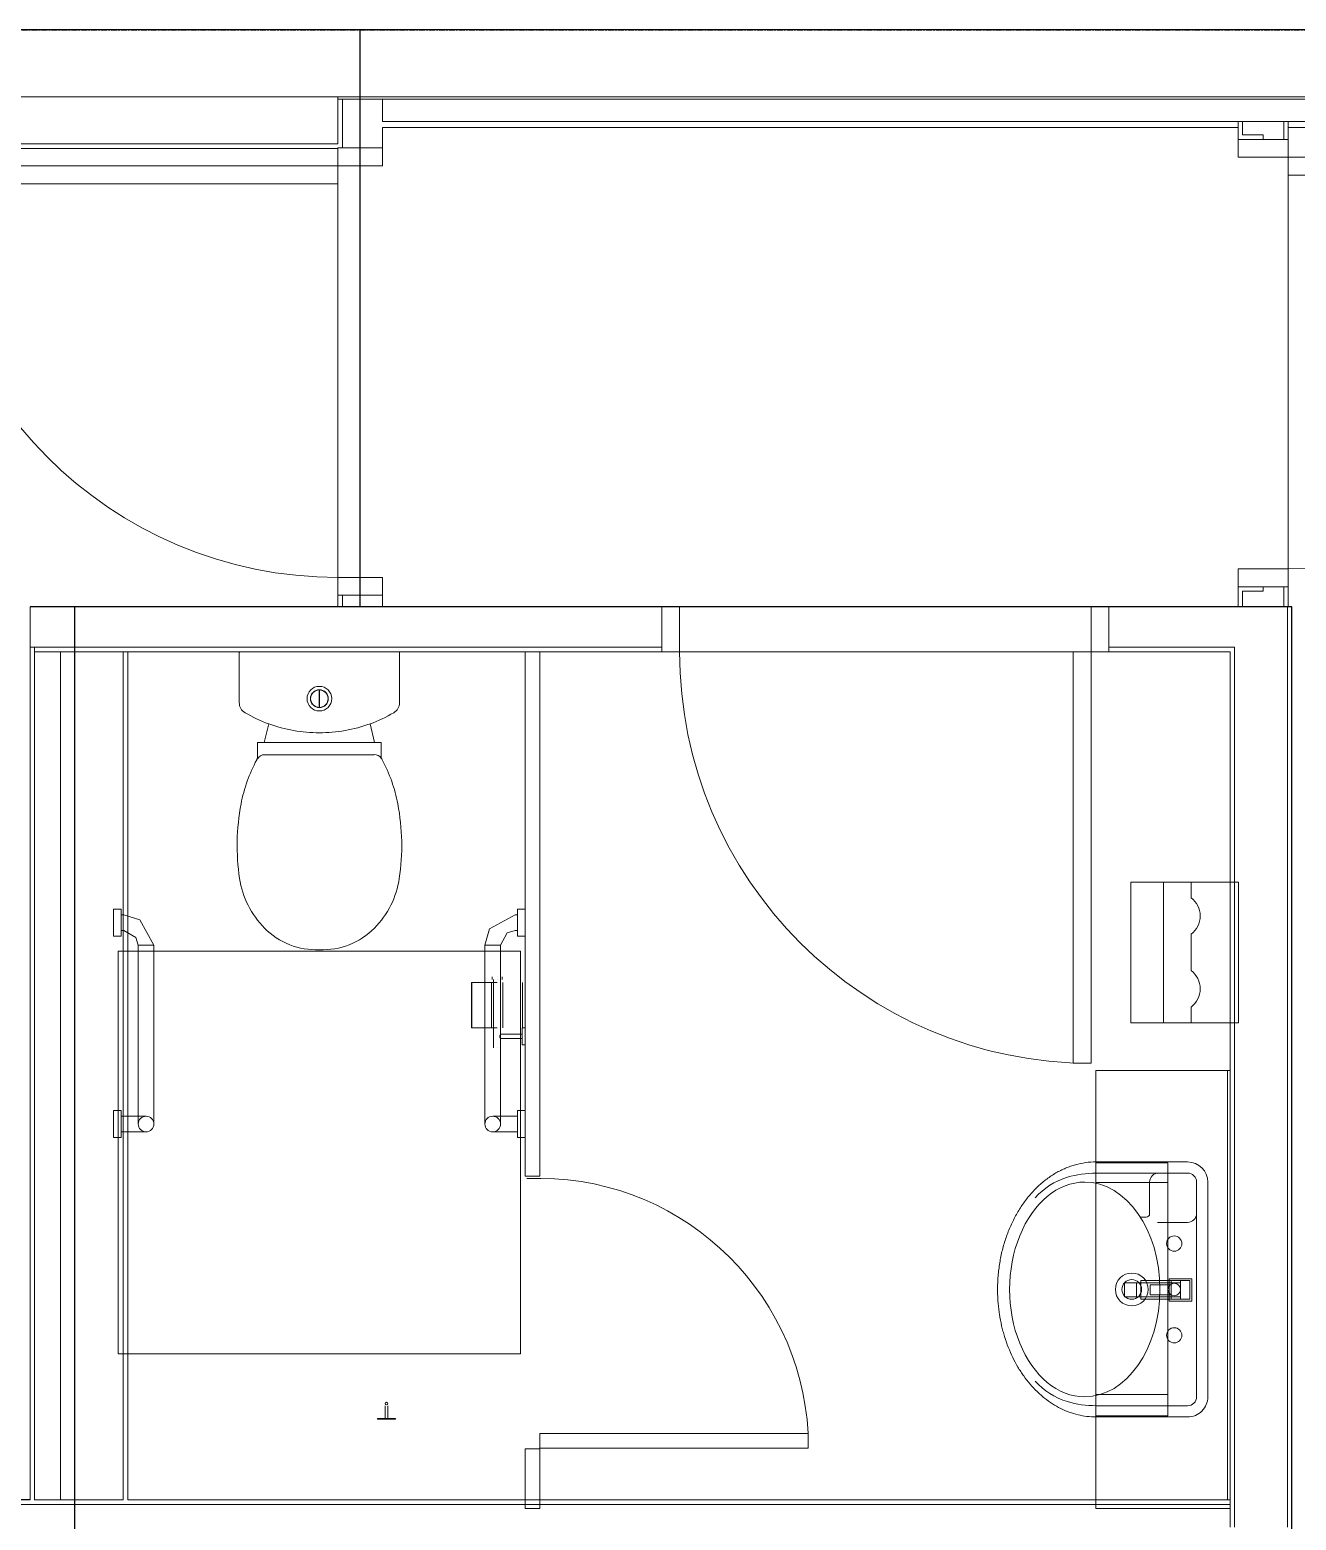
# Model space of a CAD drawing. Header units: millimetres. Extents: x -637480 to 299894, y -125373 to 39000.
# Drawn here: x 114161 to 116993, y 2479 to 5810 of the extents above; entities that cross this region are included whole.
import ezdxf

# ---------------------------------------------------------------- set-up
doc = ezdxf.new("R2010")
doc.units = ezdxf.units.MM
doc.linetypes.add('Xref building Toll$0$_SBA Dash - Tight', pattern=[1.6, 1, -0.6])
doc.linetypes.add('Xref building Toll$0$Grid Line', pattern=[22.225, 12.7, -3.175, 3.175, -3.175])
for name, color, linetype, lineweight in [('AM_BOR', 4, 'Continuous', 25), ('Xref building Toll$0$A-DOOR', 31, 'Continuous', 9), ('Xref building Toll$0$A-DOOR-HDLN', 31, 'Continuous', 9), ('Xref building Toll$0$A-FLOR', 192, 'Continuous', 25), ('Xref building Toll$0$A-GENM', 13, 'Continuous', 9), ('Xref building Toll$0$A-WALL', 113, 'Continuous', 9), ('Xref building Toll$0$A-WALL-PATT', 111, 'Continuous', 9), ('Xref building Toll$0$E-ELEC-EQPM', 71, 'Continuous', 9), ('Xref building Toll$0$P-SANR-FIXT', 6, 'Continuous', 9), ('Xref building Toll$0$Q-SPCQ', 91, 'Continuous', 9), ('Xref building Toll$0$Q-SPCQ-HDLN', 91, 'Continuous', 9)]:
    doc.layers.add(name, color=color, linetype=linetype, lineweight=lineweight)
doc.layers.add('Xref building Toll$0$S-GRID', color=8, linetype='Continuous')

# ---------------------------------------------------------------- blocks, each defined once
blk = doc.blocks.new('Xref building Toll$0$Toll Grids')
at = {"layer": 'Xref building Toll$0$S-GRID', "linetype": 'Xref building Toll$0$Grid Line'}
blk.add_line((107519.9, 5810), (124871.1, 5810), dxfattribs=at)
blk = doc.blocks.new('Xref building Toll$0$_SBA table 1Basin  - Standard-983734-MASTER GROUND FLOOR')
at = {"layer": 'Xref building Toll$0$A-GENM'}
for p, q in [((945.5, 236), (-33.5, 236)), ((-33.5, 236), (-33.5, -64)), ((-33.5, -64), (-33.5, 236)), ((-33.5, 236), (945.5, 236)), ((-33.5, 236), (-33.5, 236)), ((945.5, -64), (945.5, 236)), ((945.5, 236), (945.5, -64)), ((945.5, 236), (945.5, 236)), ((477.9, 146), (435.9, 146)), ((435.9, 146), (435.9, 36)), ((477.9, 36), (477.9, 146)), ((441.4, -0.5), (441.4, 125)), ((441.4, 125), (441.4, 125)), ((441.4, 125), (441.4, 26.8)), ((441.4, 125), (472.4, 125)), ((441.4, 125), (472.4, 125)), ((472.4, 26.8), (472.4, 125)), ((472.4, 125), (472.4, 125)), ((472.4, 125), (472.4, -0.5)), ((173.3, -64), (173.3, 96.8)), ((173.3, 96.8), (738.6, 96.8)), ((173.3, 96.8), (216.8, 96.8)), ((216.8, 96.8), (690.6, 96.8)), ((216.8, -64), (216.8, 96.8)), ((690.6, 96.8), (738.6, 96.8)), ((690.6, -64), (690.6, 96.8)), ((738.6, 96.8), (738.6, -64)), ((435.9, 36), (477.9, 36)), ((472.4, 36), (441.4, 36)), ((441.4, 36), (441.4, -0.5)), ((472.4, -0.5), (472.4, 36)), ((441.4, 26.8), (441.4, -0.5)), ((441.4, 26.8), (472.4, 26.8)), ((472.4, -0.5), (472.4, 26.8)), ((441.4, -0.5), (472.4, -0.5)), ((441.4, -0.5), (441.4, -0.5)), ((472.4, -0.5), (441.4, -0.5)), ((441.4, -0.5), (472.4, -0.5)), ((472.4, -0.5), (472.4, -0.5)), ((-33.5, -64), (173.3, -64)), ((945.5, -64), (-33.5, -64)), ((-33.5, -64), (-33.5, -64)), ((216.8, -64), (173.3, -64)), ((690.6, -64), (216.8, -64)), ((738.6, -64), (690.6, -64)), ((738.6, -64), (945.5, -64)), ((945.5, -64), (945.5, -64))]:
    blk.add_line(p, q, dxfattribs=at)
at = {"layer": 'Xref building Toll$0$P-SANR-FIXT'}
for p, q in [((696, 186), (216, 186)), ((171, 141), (171, -64)), ((196, 141), (196, -64)), ((696, 161), (216, 161)), ((306, 141), (306, 73.9)), ((481.9, 150), (431.9, 150)), ((431.9, 150), (431.9, 100)), ((431.9, 100), (431.9, 150)), ((431.9, 150), (481.9, 150)), ((431.9, 150), (431.9, 150)), ((435.9, 146), (435.9, 104)), ((477.9, 146), (435.9, 146)), ((435.9, 146), (435.9, 146)), ((435.9, 125), (435.9, 146)), ((435.9, 146), (477.9, 146)), ((477.9, 146), (435.9, 146)), ((435.9, 146), (435.9, 104)), ((435.9, 104), (435.9, 146)), ((435.9, 146), (477.9, 146)), ((435.9, 146), (435.9, 146)), ((477.9, 104), (477.9, 146)), ((477.9, 146), (477.9, 125)), ((477.9, 146), (477.9, 146)), ((477.9, 104), (477.9, 146)), ((477.9, 146), (477.9, 104)), ((477.9, 146), (477.9, 146)), ((481.9, 100), (481.9, 150)), ((481.9, 150), (481.9, 100)), ((481.9, 150), (481.9, 150)), ((716, 141), (716, -64)), ((741, -64), (741, 141)), ((431.9, 100), (481.9, 100)), ((481.9, 100), (431.9, 100)), ((431.9, 100), (431.9, 100)), ((435.9, 104), (435.9, 125)), ((477.9, 125), (435.9, 125)), ((435.9, 104), (477.9, 104)), ((477.9, 104), (435.9, 104)), ((435.9, 104), (435.9, 104)), ((435.9, 104), (477.9, 104)), ((477.9, 104), (435.9, 104)), ((435.9, 104), (435.9, 104)), ((445.9, 104), (435.9, 104)), ((435.9, 104), (435.9, 36)), ((435.9, 36), (435.9, 104)), ((435.9, 104), (445.9, 104)), ((435.9, 104), (435.9, 104)), ((445.9, 57), (445.9, 104)), ((445.9, 104), (445.9, 57)), ((445.9, 104), (445.9, 104)), ((477.9, 104), (467.9, 104)), ((467.9, 104), (467.9, 57)), ((467.9, 57), (467.9, 104)), ((467.9, 104), (477.9, 104)), ((467.9, 104), (467.9, 104)), ((477.9, 125), (477.9, 104)), ((477.9, 104), (477.9, 104)), ((477.9, 104), (477.9, 104)), ((477.9, 36), (477.9, 104)), ((477.9, 104), (477.9, 36)), ((477.9, 104), (477.9, 104)), ((481.9, 100), (481.9, 100)), ((216, 56), (286.7, 56)), ((294.5, 48.1), (294.5, 36)), ((435.9, 36), (477.9, 36)), ((477.9, 36), (435.9, 36)), ((435.9, 36), (435.9, 36)), ((467.9, 57), (445.9, 57)), ((445.9, 57), (467.9, 57)), ((445.9, 57), (445.9, 57)), ((467.9, 57), (467.9, 57)), ((477.9, 36), (477.9, 36))]:
    blk.add_line(p, q, dxfattribs=at)
for centre, radius in [((353.5, 111), 17), ((456, 111), 14), ((558.5, 111), 17), ((456, 16), 36.7), ((456, 16), 22)]:
    blk.add_circle(centre, radius, dxfattribs=at)
for centre, radius, start, end in [((216, 141), 45, 90, 180), ((696, 141), 45, 360, 90), ((216, 141), 20, 90, 180), ((286, 141), 20, 360, 90), ((696, 141), 20, 360, 90), ((216, 76), 20, 180, 270), ((286.7, 48.1), 7.85, 360, 90), ((419.3, -64), 223.3, 180, 196.6264), ((492.6, -64), 223.3, 343.3736, 0), ((354.2, -83.5), 155.4, 196.6264, 228.5071), ((557.7, -83.5), 155.4, 311.4929, 343.3736)]:
    blk.add_arc(centre, radius, start, end, dxfattribs=at)
for start_param, end_param in [(3.141593, 6.283185), (0, 3.141593)]:
    blk.add_ellipse((456, -89), major_axis=(-240, 0), ratio=0.7, start_param=start_param, end_param=end_param, dxfattribs=at)
blk.add_open_spline([(171, -64), (171, -71.8), (172, -87.2), (175.9, -106.1), (180.5, -120.9), (184.8, -132), (189.8, -142.9), (195.5, -153.6), (201.9, -163.9), (209, -174.1), (216.9, -183.9), (225.3, -193.4), (234.3, -202.5), (244.1, -211.3), (254.4, -219.7), (265.2, -227.6), (276.5, -235), (288.4, -242.1), (300.7, -248.6), (313.4, -254.6), (326.5, -260.1), (340, -265.1), (353.8, -269.5), (367.9, -273.4), (382.1, -276.6), (396.7, -279.3), (411.4, -281.4), (426.2, -282.9), (441, -283.8), (456, -284.1), (470.9, -283.8), (485.1, -283), (498.7, -281.6), (515.9, -279.3), (532.9, -276), (549.3, -272), (565.6, -267.3), (585.6, -260.3), (608.2, -250.4), (626.1, -240.7), (639.7, -232.3), (652.7, -223.4), (668, -211.4), (681.9, -198.4), (691.9, -187.5), (701.4, -176.2), (712, -161.4), (722.4, -143.1), (730.7, -123.8), (736.6, -104.2), (740.1, -84.4), (740.9, -70.8), (741, -64)], degree=3, knots=[0, 0, 0, 0, 0.033333, 0.066667, 0.083333, 0.1, 0.116667, 0.133333, 0.15, 0.166667, 0.183333, 0.2, 0.216667, 0.233333, 0.25, 0.266667, 0.283333, 0.3, 0.316667, 0.333333, 0.35, 0.366667, 0.383333, 0.4, 0.416667, 0.433333, 0.45, 0.466667, 0.483333, 0.5, 0.516667, 0.533333, 0.547917, 0.5625, 0.591667, 0.60625, 0.620833, 0.65, 0.679167, 0.708333, 0.722917, 0.7375, 0.766667, 0.795833, 0.810417, 0.825, 0.854167, 0.883333, 0.9125, 0.941667, 0.970833, 1, 1, 1, 1], dxfattribs=at)
blk = doc.blocks.new('Xref building Toll$0$HDR_Handryer 01 - Standard-978249-MASTER GROUND FLOOR')
at = {"layer": 'Xref building Toll$0$E-ELEC-EQPM'}
for p, q in [((123.6, 236), (-190.7, 236)), ((-190.7, 236), (-190.7, 129.8)), ((123.6, 129.8), (123.6, 236)), ((-155.7, 129.8), (-190.7, 129.8)), ((-190.7, 129.8), (-190.7, 68.1)), ((-190.7, 129.8), (-155.7, 129.8)), ((7.2, 129.8), (-74.2, 129.8)), ((-74.2, 129.8), (7.2, 129.8)), ((123.6, 129.8), (88.6, 129.8)), ((88.6, 129.8), (123.6, 129.8)), ((123.6, 68.1), (123.6, 129.8)), ((-190.7, 68.1), (-190.7, -5.2)), ((123.6, 68.1), (-190.7, 68.1)), ((-190.7, 68.1), (123.6, 68.1)), ((123.6, -5.2), (123.6, 68.1)), ((-190.7, -5.2), (123.6, -5.2))]:
    blk.add_line(p, q, dxfattribs=at)
for centre in [(-115, 99.4), (-115, 99.4), (47.9, 99.4), (47.9, 99.4)]:
    blk.add_arc(centre, 50.8, 36.7381, 143.2619, dxfattribs=at)
blk = doc.blocks.new('Xref building Toll$0$_SBA 1SWING SPDoor 01a - 920W x 2700H AD-2039354-MASTER GROUND FLOOR')
at = {"layer": 'Xref building Toll$0$A-DOOR'}
for p, q in [((-500, -56), (-500, 56)), ((-460, 56), (-500, 56)), ((-500, 56), (-500, 56)), ((-460, 56), (-500, 56)), ((-500, 56), (-500, -56)), ((-460, 56), (-460, 56)), ((-460, 56), (-460, -56)), ((-460, -56), (-460, 56)), ((460, 56), (500, 56)), ((460, -56), (460, 56)), ((460, 56), (460, 56)), ((500, 56), (460, 56)), ((460, 56), (460, -56)), ((500, 56), (500, -56)), ((500, 56), (500, 56)), ((500, -56), (500, 56)), ((-500, -56), (-500, -56)), ((-500, -56), (-460, -56)), ((-500, -56), (-460, -56)), ((-460, -56), (-460, -56)), ((420, -56), (420, -976)), ((460, -56), (420, -56)), ((460, -976), (460, -56)), ((500, -56), (460, -56)), ((460, -56), (460, -56)), ((460, -56), (500, -56)), ((500, -56), (500, -56)), ((460, -976), (420, -976))]:
    blk.add_line(p, q, dxfattribs=at)
blk.add_arc((460, -56), 920, 180, 270, dxfattribs=at)
at = {"layer": 'Xref building Toll$0$A-DOOR-HDLN'}
blk.add_line((-460, -56), (460, -56), dxfattribs=at)
blk = doc.blocks.new('Xref building Toll$0$_SBA 1SWING SPDoor 01a - 920W x 2700H AD-1991716-MASTER GROUND FLOOR')
at = {"layer": 'Xref building Toll$0$A-DOOR'}
for p, q in [((460, 970), (420, 970)), ((420, 50), (420, 970)), ((460, 970), (460, 50)), ((-500, 50), (-500, 50)), ((-500, 50), (-500, -50)), ((-500, 50), (-460, 50)), ((-500, 50), (-460, 50)), ((-500, -50), (-500, 50)), ((-460, -50), (-460, 50)), ((-460, 50), (-460, 50)), ((-460, 50), (-460, -50)), ((460, 50), (420, 50)), ((460, 50), (460, -50)), ((500, 50), (460, 50)), ((460, 50), (460, 50)), ((460, 50), (500, 50)), ((460, -50), (460, 50)), ((500, -50), (500, 50)), ((500, 50), (500, 50)), ((500, 50), (500, -50)), ((-460, -50), (-500, -50)), ((-500, -50), (-500, -50)), ((-460, -50), (-500, -50)), ((-460, -50), (-460, -50)), ((460, -50), (500, -50)), ((460, -50), (460, -50)), ((500, -50), (460, -50)), ((500, -50), (500, -50))]:
    blk.add_line(p, q, dxfattribs=at)
blk.add_arc((460, 50), 920, 90, 180, dxfattribs=at)
at = {"layer": 'Xref building Toll$0$A-DOOR-HDLN'}
blk.add_line((-460, 50), (460, 50), dxfattribs=at)
blk = doc.blocks.new('Xref building Toll$0$_SBA 1SWING SPDoor 01a - 920W x 2700H AD-2039326-MASTER GROUND FLOOR')
at = {"layer": 'Xref building Toll$0$A-DOOR'}
for p, q in [((-500, -50), (-500, 50)), ((-460, 50), (-500, 50)), ((-500, 50), (-500, 50)), ((-460, 50), (-500, 50)), ((-500, 50), (-500, -50)), ((-460, 50), (-460, 50)), ((-460, 50), (-460, -50)), ((-460, -50), (-460, 50)), ((460, 50), (500, 50)), ((460, -50), (460, 50)), ((460, 50), (460, 50)), ((500, 50), (460, 50)), ((460, 50), (460, -50)), ((500, 50), (500, -50)), ((500, 50), (500, 50)), ((500, -50), (500, 50)), ((-500, -50), (-500, -50)), ((-500, -50), (-460, -50)), ((-500, -50), (-460, -50)), ((-460, -50), (-460, -50)), ((420, -50), (420, -970)), ((460, -50), (420, -50)), ((460, -970), (460, -50)), ((500, -50), (460, -50)), ((460, -50), (460, -50)), ((460, -50), (500, -50)), ((500, -50), (500, -50)), ((460, -970), (420, -970))]:
    blk.add_line(p, q, dxfattribs=at)
blk.add_arc((460, -50), 920, 180, 270, dxfattribs=at)
at = {"layer": 'Xref building Toll$0$A-DOOR-HDLN'}
blk.add_line((-460, -50), (460, -50), dxfattribs=at)
blk = doc.blocks.new('Xref building Toll$0$TPT - Toilet Partition 02 - Standard-1057114-MASTER GROUND FLOOR')
at = {"layer": 'Xref building Toll$0$A-GENM'}
for p, q in [((66.5, -236), (-66.5, -236)), ((-66.5, -236), (-66.5, -269)), ((-66.5, -236), (-66.5, -236)), ((66.5, -269), (66.5, -236)), ((66.5, -236), (66.5, -236)), ((1848.5, -236), (676.5, -236)), ((676.5, -236), (676.5, -269)), ((676.5, -236), (676.5, -236)), ((1848.5, -269), (1848.5, -236)), ((1848.5, -236), (1848.5, -236)), ((-66.5, -269), (66.5, -269)), ((-66.5, -269), (-66.5, -269)), ((66.5, -269), (66.5, -269)), ((676.5, -269), (1848.5, -269)), ((676.5, -269), (676.5, -269)), ((1848.5, -269), (1848.5, -269))]:
    blk.add_line(p, q, dxfattribs=at)
blk = doc.blocks.new('Xref building Toll$0$Doors - Doors-744022-MASTER GROUND FLOOR')
at = {"layer": 'Xref building Toll$0$Q-SPCQ'}
for p, q in [((1.9, 1468.9), (34.9, 1468.9)), ((1.9, 868.8), (1.9, 1468.9)), ((34.9, 1468.9), (34.9, 868.8)), ((34.9, 868.8), (1.9, 868.8))]:
    blk.add_line(p, q, dxfattribs=at)
at = {"layer": 'Xref building Toll$0$Q-SPCQ-HDLN'}
blk.add_arc((2.4, 1470.4), 602.4, 273.096, 2.588, dxfattribs=at)
blk = doc.blocks.new('Xref building Toll$0$AS2890 - Ambulant Cubicle1 - Standard 2-998158-MASTER GROUND FLOOR')
at = {"layer": 'Xref building Toll$0$A-GENM'}
for p, q in [((-16.7, -339.7), (-33.5, -339.7)), ((-33.5, -399.7), (-33.5, -339.7)), ((-33.5, -339.7), (-33.5, -399.7)), ((-16.7, -399.7), (-16.7, -339.7)), ((-16.7, -339.7), (-16.7, -399.7)), ((-11, -352.5), (-16.7, -352.5)), ((-16.7, -387.5), (-16.7, -352.5)), ((-16.7, -352.5), (-16.7, -387.5)), ((869.6, -352.5), (864, -352.5)), ((886.5, -339.7), (869.6, -339.7)), ((869.6, -399.7), (869.6, -339.7)), ((869.6, -339.7), (869.6, -399.7)), ((869.6, -387.5), (869.6, -352.5)), ((869.6, -352.5), (869.6, -387.5)), ((886.5, -399.7), (886.5, -339.7)), ((886.5, -339.7), (886.5, -399.7)), ((-33.5, -399.7), (-16.7, -399.7)), ((-16.7, -387.5), (-11, -387.5)), ((864, -387.5), (869.6, -387.5)), ((869.6, -399.7), (886.5, -399.7)), ((21.5, -420), (56.5, -420)), ((56.5, -420), (21.5, -420)), ((21.5, -420), (21.5, -719.7)), ((39, -420), (39, -420)), ((39, -420), (39, -420)), ((56.5, -719.7), (56.5, -420)), ((831.5, -420), (796.5, -420)), ((796.5, -420), (831.5, -420)), ((796.5, -420), (796.5, -719.7)), ((814, -420), (814, -420)), ((814, -420), (814, -420)), ((831.5, -719.7), (831.5, -420)), ((-16.7, -789.7), (-33.5, -789.7)), ((-33.5, -849.7), (-33.5, -789.7)), ((-33.5, -789.7), (-33.5, -849.7)), ((-16.7, -849.7), (-16.7, -789.7)), ((-16.7, -789.7), (-16.7, -849.7)), ((886.5, -789.7), (869.6, -789.7)), ((869.6, -849.7), (869.6, -789.7)), ((869.6, -789.7), (869.6, -849.7)), ((886.5, -849.7), (886.5, -789.7)), ((886.5, -789.7), (886.5, -849.7)), ((-16, -802.2), (-16.7, -802.2)), ((-16.7, -819.7), (-16.7, -819.7)), ((-16.7, -819.7), (-16.7, -819.7)), ((869.6, -802.2), (869, -802.2)), ((869.6, -819.7), (869.6, -819.7)), ((869.6, -819.7), (869.6, -819.7)), ((-33.5, -849.7), (-16.7, -849.7)), ((-16.7, -837.2), (-16, -837.2)), ((869, -837.2), (869.6, -837.2)), ((869.6, -849.7), (886.5, -849.7)), ((573.6, -1449.7), (573.6, -1479.7)), ((579.6, -1479.7), (579.6, -1449.7)), ((556.6, -1477.7), (556.6, -1479.7)), ((596.6, -1477.7), (556.6, -1477.7)), ((556.6, -1477.7), (596.6, -1477.7)), ((596.6, -1479.7), (556.6, -1479.7)), ((556.6, -1479.7), (596.6, -1479.7)), ((576.6, -1479.7), (576.6, -1479.7)), ((576.6, -1479.7), (576.6, -1479.7)), ((596.6, -1479.7), (596.6, -1477.7))]:
    blk.add_line(p, q, dxfattribs=at)
at = {"layer": 'Xref building Toll$0$A-GENM', "linetype": 'Xref building Toll$0$_SBA Dash - Tight'}
for p, q in [((-23.5, -1333.7), (-23.5, -433.7)), ((-23.5, -433.7), (876.5, -433.7)), ((876.5, -433.7), (876.5, -1333.7)), ((876.5, -1333.7), (-23.5, -1333.7))]:
    blk.add_line(p, q, dxfattribs=at)
at = {"layer": 'Xref building Toll$0$A-GENM', "flags": 128}
for points in [[(56.5, -420), (25.4, -363.2), (-11, -352.5)], [(864, -352.5), (807.2, -383.6), (796.5, -420)], [(-11, -387.5), (16.3, -402.5), (21.5, -420)], [(831.5, -420), (846.4, -392.7), (864, -387.5)], [(21.5, -819.7), (21.5, -783.9), (21.5, -719.7)], [(56.5, -719.7), (56.5, -796.3), (56.5, -819.7)], [(796.5, -819.7), (796.5, -783.9), (796.5, -719.7)], [(831.5, -719.7), (831.5, -796.3), (831.5, -819.7)], [(39, -802.2), (13.7, -802.2), (-16, -802.2)], [(869, -802.2), (822.7, -802.2), (814, -802.2)], [(-16, -837.2), (30.2, -837.2), (39, -837.2)], [(814, -837.2), (839.2, -837.2), (869, -837.2)]]:
    blk.add_lwpolyline(points, dxfattribs=at)
at = {"layer": 'Xref building Toll$0$A-GENM'}
for centre, radius, start, end in [((39, -819.7), 17.5, 0, 180), ((39, -819.7), 17.5, 90, 270), ((39, -819.7), 17.5, 180, 360), ((39, -819.7), 17.5, 270, 90), ((814, -819.7), 17.5, 0, 180), ((814, -819.7), 17.5, 90, 270), ((814, -819.7), 17.5, 180, 0), ((814, -819.7), 17.5, 270, 90), ((576.6, -1444.7), 3, 90, 270), ((576.6, -1444.7), 3, 270, 90)]:
    blk.add_arc(centre, radius, start, end, dxfattribs=at)
at = {"layer": 'Xref building Toll$0$P-SANR-FIXT'}
for p, q in [((247.3, 122.1), (247.3, 233.5)), ((249.3, 236), (603.6, 236)), ((605.6, 234), (605.6, 122.1)), ((426.1, 131), (426.1, 150.4)), ((426.9, 150.2), (426.9, 131)), ((426.1, 111.8), (426.1, 131)), ((426.9, 131), (426.9, 111.5)), ((303, 32.8), (313.2, 74.7)), ((539.7, 74.7), (550, 32.8)), ((287.8, 32.8), (303, 32.8)), ((287.8, -3.3), (287.8, 32.8)), ((550, 32.8), (303, 32.8)), ((304.6, 5.8), (548.8, 5.8)), ((550, 32.8), (564.6, 32.8)), ((564.6, 32.8), (564.6, -1.9))]:
    blk.add_line(p, q, dxfattribs=at)
for radius in [27.5, 20]:
    blk.add_circle((426.5, 131), radius, dxfattribs=at)
for centre, radius, start, end in [((249.3, 234), 1.98, 89.7414, 193.1965), ((603.7, 234), 1.98, 359.3775, 90.2586), ((426.5, 131), 19.5, 91.091, 180), ((426.5, 131), 19.5, 271.1546, 91.091), ((273.3, 122.1), 26, 180, 239.7542), ((426.5, 131), 19.5, 180, 271.1546), ((579.6, 122.1), 26, 300.2609, 0), ((426.5, 384.7), 330, 239.7542, 249.9243), ((426.5, 384.7), 330, 249.9243, 269.9993), ((426.5, 384.7), 330, 269.9993, 290.0763), ((426.5, 384.7), 330, 290.0763, 300.2609), ((304.6, -14.2), 20, 90, 146.9392), ((548.8, -14.1), 20, 37.8461, 90), ((592.2, -169.6), 347, 151.8304, 169.1287), ((402.5, -68), 131.8, 150.5485, 151.8304), ((528.7, -26.3), 43.4, 28.1696, 34.2857), ((261.1, -169.6), 347, 10.8713, 28.1696), ((736.6, -197.4), 494, 169.1287, 188.5283), ((116.7, -197.4), 494, 351.4717, 10.8713), ((446.5, -240.9), 200.6, 188.5283, 224.6841), ((406.9, -240.9), 200.6, 315.3159, 351.4717), ((419.5, -267.6), 162.6, 224.6841, 272.5413), ((433.9, -267.6), 162.6, 267.4587, 315.3159)]:
    blk.add_arc(centre, radius, start, end, dxfattribs=at)
blk = doc.blocks.new('Xref building Toll$0$Toilet_paper_holder_15507 - Toilet_paper_holder_15507-704795-MASTER GROUND FLOOR')
at = {"layer": 'Xref building Toll$0$A-GENM'}
for p, q in [((274951, 142905.5), (274951, 142899.1)), ((274989.1, 142905.5), (274951, 142905.5)), ((274951, 142905.5), (274989.1, 142905.5)), ((274989.1, 142899.1), (274951, 142899.1)), ((274951, 142899.1), (274989.1, 142899.1)), ((274965.3, 142899.1), (274965.3, 142850.7)), ((274974.8, 142899.1), (274965.3, 142899.1)), ((274965.3, 142899.1), (274974.8, 142899.1)), ((274974.8, 142850.7), (274974.8, 142899.1)), ((274989.1, 142899.1), (274989.1, 142905.5)), ((275090.7, 142899.9), (274989.1, 142899.9)), ((274965.3, 142850.7), (274944.6, 142850.7)), ((275097, 142850.7), (274974.8, 142850.7)), ((275090.7, 142855.5), (274989.1, 142855.5)), ((275103.4, 142853.9), (275097, 142853.9)), ((274944.6, 142842.8), (274944.6, 142842.8)), ((274944.6, 142842.8), (274944.6, 142842.8)), ((274944.6, 142834.8), (275097, 142834.8)), ((274989.1, 142786.4), (274989.1, 142842.8)), ((274989.1, 142842.8), (274989.1, 142842.8)), ((274989.1, 142842.8), (274989.1, 142785.6)), ((274989.1, 142842.8), (274989.1, 142842.8)), ((274989.1, 142842.8), (274989.1, 142842.8)), ((274989.1, 142830.1), (275090.7, 142830.1)), ((275090.7, 142785.6), (275090.7, 142842.8)), ((275090.7, 142842.8), (275090.7, 142842.8)), ((275090.7, 142842.8), (275090.7, 142786.4)), ((275090.7, 142842.8), (275090.7, 142842.8)), ((275090.7, 142842.8), (275090.7, 142842.8)), ((275097, 142842.8), (275097, 142842.8)), ((275097, 142842.8), (275097, 142842.8)), ((275097, 142842.8), (275097, 142842.8)), ((275097, 142842.8), (275097, 142842.8)), ((275097, 142831.7), (275103.4, 142831.7)), ((275103.4, 142842.8), (275103.4, 142842.8)), ((275103.4, 142842.8), (275103.4, 142842.8)), ((274989.1, 142785.6), (274989.1, 142786.4)), ((274989.1, 142786.4), (274989.1, 142786.4)), ((275090.7, 142786.4), (274989.1, 142786.4)), ((275090.7, 142786.4), (274989.1, 142786.4)), ((274989.1, 142785.6), (274989.1, 142785.6)), ((274989.1, 142785.6), (275090.7, 142785.6)), ((275090.7, 142786.4), (275090.7, 142786.4)), ((275090.7, 142786.4), (275090.7, 142785.6)), ((275090.7, 142785.6), (275090.7, 142785.6))]:
    blk.add_line(p, q, dxfattribs=at)
for points in [[(274965.3, 142850.7), (274965.3, 142850.7), (274965.3, 142850.7), (274965.4, 142850.6), (274965.6, 142850.6), (274965.7, 142850.5), (274965.9, 142850.4), (274966.1, 142850.2), (274966.3, 142850.2), (274966.4, 142850.1), (274966.5, 142850), (274966.7, 142850), (274967, 142849.8), (274967.2, 142849.7), (274967.5, 142849.6), (274967.6, 142849.6), (274967.8, 142849.5), (274968.1, 142849.4), (274968.4, 142849.3), (274968.8, 142849.3), (274969.2, 142849.2), (274969.6, 142849.2), (274970, 142849.1), (274970.5, 142849.2), (274970.9, 142849.2), (274971.3, 142849.3), (274971.7, 142849.3), (274972, 142849.4), (274972.3, 142849.5), (274972.4, 142849.6), (274972.6, 142849.6), (274972.8, 142849.7), (274973.1, 142849.8), (274973.3, 142850), (274973.5, 142850), (274973.7, 142850.1), (274973.8, 142850.2), (274974, 142850.2), (274974.1, 142850.4), (274974.3, 142850.5), (274974.5, 142850.6), (274974.6, 142850.6), (274974.8, 142850.7), (274974.8, 142850.7), (274974.8, 142850.7)], [(274974.8, 142850.7), (274974.8, 142850.7), (274974.8, 142850.7), (274974.6, 142850.6), (274974.5, 142850.6), (274974.3, 142850.5), (274974.1, 142850.4), (274974, 142850.2), (274973.8, 142850.2), (274973.7, 142850.1), (274973.5, 142850), (274973.3, 142850), (274973.1, 142849.8), (274972.8, 142849.7), (274972.6, 142849.6), (274972.4, 142849.6), (274972.3, 142849.5), (274972, 142849.4), (274971.7, 142849.3), (274971.3, 142849.3), (274970.9, 142849.2), (274970.5, 142849.2), (274970, 142849.1), (274969.6, 142849.2), (274969.2, 142849.2), (274968.8, 142849.3), (274968.4, 142849.3), (274968.1, 142849.4), (274967.8, 142849.5), (274967.6, 142849.6), (274967.5, 142849.6), (274967.2, 142849.7), (274967, 142849.8), (274966.7, 142850), (274966.5, 142850), (274966.4, 142850.1), (274966.3, 142850.2), (274966.1, 142850.2), (274965.9, 142850.4), (274965.7, 142850.5), (274965.6, 142850.6), (274965.4, 142850.6), (274965.3, 142850.7), (274965.3, 142850.7), (274965.3, 142850.7)]]:
    blk.add_open_spline(points, degree=3, knots=[0, 0, 0, 0, 0.055556, 0.083333, 0.111111, 0.138889, 0.166667, 0.194444, 0.208333, 0.222222, 0.236111, 0.25, 0.277778, 0.305556, 0.319444, 0.333333, 0.347222, 0.361111, 0.388889, 0.416667, 0.444444, 0.472222, 0.5, 0.527778, 0.555556, 0.583333, 0.611111, 0.638889, 0.652778, 0.666667, 0.680556, 0.694444, 0.722222, 0.75, 0.763889, 0.777778, 0.791667, 0.805556, 0.833333, 0.861111, 0.888889, 0.916667, 0.944444, 1, 1, 1, 1], dxfattribs=at)
blk = doc.blocks.new('Xref building Toll')
at = {"layer": 'Xref building Toll$0$A-WALL-PATT', "lineweight": 9}
h = blk.add_hatch(dxfattribs=at)
h.set_pattern_fill('FP_1', color=256, style=0, pattern_type=2)
h.set_pattern_definition([(50, (-8000, -140012.5), (3643.68, -318.78), [381, -4191]), (355, (-8000, -140012.5), (-704.856, 3821.136), [304.8, -3352.8]), (100.451, (-7696.4, -140039), (2938.85, 3502.33), [323.8, -3561.8]), (46.184, (-8000, -138996.5), (5421.58, -840.86), [571.5, -6286.5]), (96.636, (-7548, -139066.6), (4748.05, 4948.55), [485.7, -5342.7]), (351.184, (-8000, -138996.5), (4748.1, 4948.5), [457.2, -5029.2]), (21, (-7492, -139250.5), (3032.29, -2045.304), [381, -4191]), (326, (-7492, -139250.5), (1236.04, 3683.76), [304.8, -3352.8]), (71.451, (-7239.3, -139421), (4268.34, 1638.425), [323.8, -3561.8]), (37.5, (-8000, -140012.5), (61.772, 1691.101), [167.64, -3144.52, 167.64, -3235.96, -3365.5]), (37.5, (-8000, -140012.5), (61.772, 1691.101), [-6715.76, 167.64, -3197.86]), (7.5, (-8000, -140012.5), (1336.393, 2003.611), [167.64, -1772.92, 167.64, -3068.32, -1282.7]), (7.5, (-8000, -140012.5), (1336.393, 2003.611), [-5176.52, 167.64, -1115.06]), (327.5, (-9132.8, -140012.5), (2711.818, -114.579), [167.64, -1102.36, 167.64, -3794.76, -5257.8]), (327.5, (-9132.8, -140012.5), (2711.818, -114.579), [-5232.4, 167.64, -5090.16]), (317.5, (-9640.8, -140012.5), (2962.586, 508.533), [167.64, -1483.36, 167.64, -2463.8, -3733.8]), (317.5, (-9640.8, -140012.5), (2962.586, 508.533), [-4282.44, 167.64, -3566.16])])
h.paths.add_polyline_path([(119376, 5810), (119376, 5660), (112150, 5660), (112150, 5810)], flags=0)
h.paths.add_polyline_path([(121220, 5810), (121220, 5660), (121070, 5660), (120376, 5660), (120376, 5810)], flags=0)
at = {"layer": 'Xref building Toll$0$A-FLOR'}
for p, q in [((121220, 5810), (112000, 5810)), ((114900, 4520), (114900, 5810)), ((116983, 4520), (114161.5, 4520)), ((114261.5, 2404), (114261.5, 4520)), ((116983, 2386), (116983, 4520)), ((114161.5, 2524), (112000, 2524))]:
    blk.add_line(p, q, dxfattribs=at)
at = {"layer": 'Xref building Toll$0$A-WALL', "lineweight": 18}
for p, q in [((119386, 5660), (112150, 5660)), ((114950, 5546), (114950, 5592)), ((114950, 5592), (116863, 5592)), ((116863, 5592), (116863, 5565)), ((116863, 5565), (116975, 5565)), ((116975, 5565), (116975, 5592)), ((116975, 5592), (119386, 5592)), ((112274.5, 5545), (114850, 5545)), ((114850, 5545), (114850, 5546)), ((114850, 5546), (114950, 5546)), ((116975, 4565), (116863, 4565)), ((116863, 4565), (116863, 4520)), ((116975, 4520), (116975, 4565)), ((114950, 4546), (114850, 4546)), ((114850, 4546), (114850, 4520)), ((114950, 4520), (114950, 4546)), ((114161.5, 4520), (114161.5, 2524)), ((115574, 4420), (115574, 4520)), ((116574, 4520), (116574, 4420)), ((114230, 4420), (114230, 2524)), ((115574, 4420), (114261.5, 4420)), ((114380, 2524), (114380, 4420)), ((116574, 4420), (116845, 4420)), ((116845, 4420), (116845, 2524)), ((116845, 3484), (116839, 3484)), ((116839, 3484), (116839, 2524)), ((116839, 2524), (114380, 2524))]:
    blk.add_line(p, q, dxfattribs=at)
at = {"layer": 'Xref building Toll$0$A-WALL'}
for p, q in [((114850, 5660), (114850, 5555)), ((114850, 5655), (119386, 5655)), ((114860, 5655), (114860, 5546)), ((114950, 5655), (114950, 5605)), ((114950, 5605), (119386, 5605)), ((116863, 5592), (116863, 5605)), ((116873, 5605), (116873, 5575)), ((116965, 5605), (116965, 5565)), ((116975, 5592), (116975, 5605)), ((116873, 5575), (116919, 5575)), ((116919, 5565), (116919, 5575)), ((114850, 5555), (112255, 5555)), ((116919, 4555), (116919, 4565)), ((116965, 4565), (116965, 4520)), ((114860, 4546), (114860, 4520)), ((116873, 4555), (116873, 4520)), ((116919, 4555), (116873, 4555)), ((116973, 4520), (116973, 2463)), ((115574, 4430), (114161.5, 4430)), ((114171.5, 4430), (114171.5, 2524)), ((114261.5, 4420), (114171.5, 4420)), ((114370, 4420), (114370, 2524)), ((116855, 4430), (116574, 4430)), ((116855, 4430), (116855, 2463)), ((116845, 2514), (112255, 2514)), ((114171.5, 2524), (114370, 2524)), ((116839, 2524), (116845, 2524)), ((116845, 2514), (116845, 2463))]:
    blk.add_line(p, q, dxfattribs=at)
blk.add_blockref('Xref building Toll$0$Toll Grids', (0, 0))
at = {"layer": 'Xref building Toll$0$A-DOOR', "rotation": 90}
for name, p in [('Xref building Toll$0$_SBA 1SWING SPDoor 01a - 920W x 2700H AD-2039354-MASTER GROUND FLOOR', (116919, 5065)), ('Xref building Toll$0$_SBA 1SWING SPDoor 01a - 920W x 2700H AD-1991716-MASTER GROUND FLOOR', (114900, 5046))]:
    blk.add_blockref(name, p, dxfattribs=at)
at = {"layer": 'Xref building Toll$0$A-DOOR'}
blk.add_blockref('Xref building Toll$0$_SBA 1SWING SPDoor 01a - 920W x 2700H AD-2039326-MASTER GROUND FLOOR', (116074, 4470), dxfattribs=at)
at = {"layer": 'Xref building Toll$0$A-GENM'}
blk.add_blockref('Xref building Toll$0$AS2890 - Ambulant Cubicle1 - Standard 2-998158-MASTER GROUND FLOOR', (114382, 4184), dxfattribs=at)
for name, p, rotation in [('Xref building Toll$0$TPT - Toilet Partition 02 - Standard-1057114-MASTER GROUND FLOOR', (115032.5, 2571.5), 89.99999999999899), ('Xref building Toll$0$_SBA table 1Basin  - Standard-983734-MASTER GROUND FLOOR', (116609, 3450.5), 270.0000000000016)]:
    blk.add_blockref(name, p, dxfattribs=dict(at, rotation=rotation))
at = {"layer": 'Xref building Toll$0$A-GENM', "extrusion": (0, 0, -1), "rotation": 90.0000000000006}
blk.add_blockref('Xref building Toll$0$Toilet_paper_holder_15507 - Toilet_paper_holder_15507-704795-MASTER GROUND FLOOR', (27637, -271410), dxfattribs=at)
at = {"layer": 'Xref building Toll$0$E-ELEC-EQPM', "rotation": 269.9999999999998}
blk.add_blockref('Xref building Toll$0$HDR_Handryer 01 - Standard-978249-MASTER GROUND FLOOR', (116628, 3714.4), dxfattribs=at)
at = {"layer": 'Xref building Toll$0$Q-SPCQ', "rotation": 89.99999999999899}
blk.add_blockref('Xref building Toll$0$Doors - Doors-744022-MASTER GROUND FLOOR', (116770.3, 2638), dxfattribs=at)

msp = doc.modelspace()

# ---------------------------------------------------------------- block references
at = {"layer": 'AM_BOR'}
msp.add_blockref('Xref building Toll', (0, 0), dxfattribs=at)

doc.saveas('drawing.dxf')
